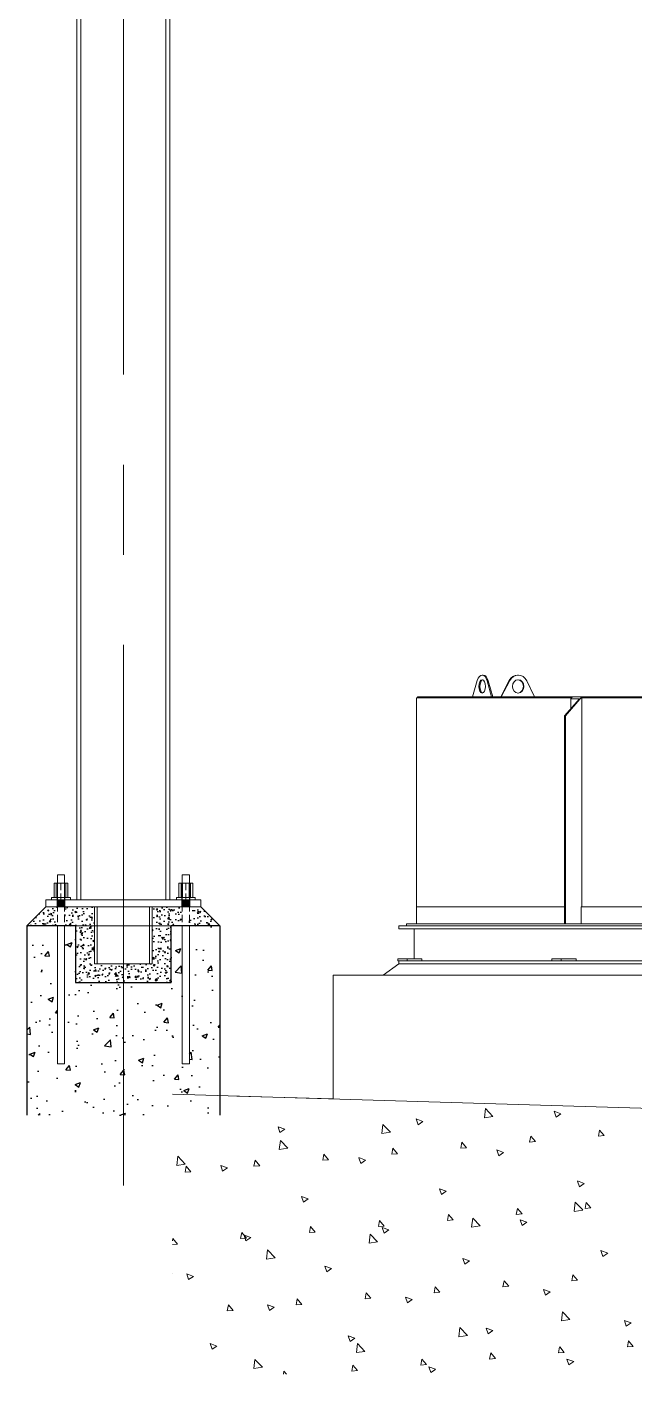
# Model space of a CAD drawing. Header units: metres. Extents: x 0 to 63075, y 0 to 44550.
# Drawn here: x 38770 to 40375, y 28698 to 32258 of the extents above; entities that cross this region are included whole.
import ezdxf

# ---------------------------------------------------------------- set-up
doc = ezdxf.new("R2010")
doc.units = ezdxf.units.M
doc.header["$LTSCALE"] = 75
doc.linetypes.add('CENTER2', pattern=[28.575, 19.05, -3.175, 3.175, -3.175])
doc.linetypes.add('DASHED2', pattern=[0.375, 0.25, -0.125])
for name, color, linetype in [('SC1', 7, 'CENTER2'), ('SDM', 7, 'Continuous'), ('SL1', 8, 'Continuous')]:
    doc.layers.add(name, color=color, linetype=linetype)

# ---------------------------------------------------------------- blocks, each defined once
blk = doc.blocks.new('A$C5138bbe7')
at = {"layer": 'SL1'}
h = blk.add_hatch(dxfattribs=at)
h.set_pattern_fill('AR-CONC', color=8, scale=5)
h.set_pattern_definition([(50, (24884.895, -7905), (35.86301, -3.13761), [3.75, -41.25]), (355, (24884.895, -7905), (-6.93757, 37.60961), [3, -33]), (100.45144, (24887.883, -7905.262), (28.92544, 34.472), [3.18701, -35.0571]), (46.1842, (24884.895, -7895), (53.36207, -8.27596), [5.625, -61.875]), (96.63564, (24889.34, -7895.69), (46.7331, 48.70593), [4.78052, -52.5857]), (351.18416, (24884.895, -7895), (46.7331, 48.70593), [4.5, -49.5]), (21, (24889.895, -7897.5), (29.84535, -20.130945), [3.75, -41.25]), (326, (24889.895, -7897.5), (12.16577, 36.2575), [3, -33]), (71.45144, (24892.38, -7899.178), (42.01112, 16.12656), [3.18701, -35.0571]), (37.5, (24884.895, -7905), (0.607993, 16.644693), [0, -32.6, 0, -33.5, 0, -33.125]), (7.5, (24884.895, -7905), (13.153477, 19.720586), [0, -19.1, 0, -31.85, 0, -12.625]), (327.5, (24873.745, -7905), (26.691122, -1.127744), [0, -12.5, 0, -39, 0, -51.75]), (317.5, (24868.745, -7905), (29.15931, 5.00525), [0, -16.25, 0, -25.9, 0, -36.75])])
h.paths.add_polyline_path([(26690.2, 2351.7), (26537.2, 2351.7), (26537.2, 2501.7), (26458.2, 2501.7), (26458.2, 2451.7), (26487.2, 2451.7), (26487.2, 2301.7), (26740.2, 2301.7), (26740.2, 2451.7), (26769.2, 2451.7), (26769.2, 2501.7), (26690.2, 2501.7)])
h.paths.add_polyline_path([(26788.2, 2451.7), (26868.7, 2451.7), (26868.7, 2451.7), (26818.7, 2501.7), (26788.2, 2501.7)])
h.paths.add_polyline_path([(26358.7, 2451.7), (26439.2, 2451.7), (26439.2, 2501.7), (26408.7, 2501.7)])
for points in [[(26458.9, 2520.7), (26458.9, 2501.7), (26438.6, 2501.7), (26438.6, 2520.7)], [(26458.9, 2520.7), (26458.9, 2501.7), (26438.6, 2501.7), (26438.6, 2520.7)], [(26788.9, 2520.7), (26788.9, 2501.7), (26768.6, 2501.7), (26768.6, 2520.7)], [(26788.9, 2520.7), (26788.9, 2501.7), (26768.6, 2501.7), (26768.6, 2520.7)]]:
    blk.add_hatch(color=256, dxfattribs=at).paths.add_polyline_path(points, flags=17)
h = blk.add_hatch(dxfattribs=at)
h.set_pattern_fill('AR-CONC', color=8, scale=20)
h.set_pattern_definition([(50, (24884.9, -7905), (143.452, -12.5504), [15, -165]), (355, (24884.9, -7905), (-27.7503, 150.4384), [12, -132]), (100.4514, (24896.85, -7906.05), (115.7018, 137.888), [12.748, -140.2284]), (46.1842, (24884.9, -7865), (213.4483, -33.104), [22.5, -247.5]), (96.6356, (24902.68, -7867.76), (186.9324, 194.8237), [19.122, -210.3428]), (351.1842, (24884.9, -7865), (186.9324, 194.8237), [18, -198]), (21, (24904.9, -7875), (119.3814, -80.5238), [15, -165]), (326, (24904.9, -7875), (48.663, 145.03), [12, -132]), (71.4514, (24914.84, -7881.71), (168.0445, 64.5062), [12.748, -140.2284]), (37.5, (24884.895, -7905), (2.43197, 66.57877), [0, -130.4, 0, -134, 0, -132.5]), (7.5, (24884.895, -7905), (52.6139, 78.88234), [0, -76.4, 0, -127.4, 0, -50.5]), (327.5, (24840.295, -7905), (106.7645, -4.51097), [0, -50, 0, -156, 0, -207]), (317.5, (24820.29, -7905), (116.6372, 20.021), [0, -65, 0, -103.6, 0, -147])])
h.paths.add_polyline_path([(26788.2, 2086.7), (26774, 2086.7), (26769.2, 2086.7), (26769.2, 2451.7), (26740.2, 2451.7), (26740.2, 2301.7), (26487.2, 2301.7), (26487.2, 2451.7), (26458.2, 2451.7), (26458.2, 2086.7), (26444, 2086.7), (26439.2, 2086.7), (26439.2, 2451.7), (26358.7, 2451.7), (26358.7, 1951.7), (26868.7, 1951.7), (26868.7, 2451.7), (26788.2, 2451.7)])
at = {"layer": 'SL1', "lineweight": 0}
for p, q in [((26490.7, 9913), (26490.7, 2520.7)), ((26501.4, 9913), (26501.4, 2520.7)), ((26726, 2520.7), (26726, 9913)), ((26736.7, 9913), (26736.7, 2520.7)), ((26430.5, 2565), (26436.2, 2565)), ((26430.5, 2527), (26430.5, 2565)), ((26430.5, 2527), (26430.5, 2565)), ((26436.2, 2565), (26430.5, 2565)), ((26436.2, 2565), (26461.2, 2565)), ((26436.2, 2527), (26436.2, 2565)), ((26436.2, 2527), (26436.2, 2565)), ((26436.2, 2565), (26461.2, 2565)), ((26439.2, 2586.7), (26439.2, 2565)), ((26439.2, 2586.7), (26448.7, 2586.7)), ((26439.2, 2586.7), (26439.2, 2565)), ((26458.2, 2586.7), (26439.2, 2586.7)), ((26448.7, 2586.7), (26458.2, 2586.7)), ((26458.2, 2586.7), (26458.2, 2565)), ((26458.2, 2586.7), (26458.2, 2565)), ((26461.2, 2527), (26461.2, 2565)), ((26467, 2565), (26461.2, 2565)), ((26461.2, 2565), (26461.2, 2527)), ((26467, 2565), (26461.2, 2565)), ((26467, 2527), (26467, 2565)), ((26467, 2527), (26467, 2565)), ((26760.5, 2527), (26760.5, 2565)), ((26766.2, 2565), (26760.5, 2565)), ((26760.5, 2527), (26760.5, 2565)), ((26766.2, 2565), (26760.5, 2565)), ((26766.2, 2527), (26766.2, 2565)), ((26766.2, 2565), (26791.2, 2565)), ((26766.2, 2527), (26766.2, 2565)), ((26766.2, 2565), (26791.2, 2565)), ((26769.2, 2586.7), (26769.2, 2565)), ((26788.2, 2586.7), (26769.2, 2586.7)), ((26769.2, 2586.7), (26769.2, 2565)), ((26788.2, 2586.7), (26769.2, 2586.7)), ((26788.2, 2586.7), (26788.2, 2565)), ((26788.2, 2586.7), (26788.2, 2565)), ((26797, 2565), (26791.2, 2565)), ((26791.2, 2565), (26791.2, 2527)), ((26791.2, 2565), (26791.2, 2527)), ((26797, 2565), (26791.2, 2565)), ((26797, 2527), (26797, 2565)), ((26797, 2527), (26797, 2565)), ((26358.7, 2451.7), (26408.7, 2501.7)), ((26408.7, 2520.7), (26818.7, 2520.7)), ((26408.7, 2501.7), (26408.7, 2520.7)), ((26408.7, 2520.7), (26818.7, 2520.7)), ((26408.7, 2501.7), (26408.7, 2520.7)), ((26818.7, 2501.7), (26408.7, 2501.7)), ((26408.7, 2501.7), (26818.7, 2501.7)), ((26408.7, 2501.7), (26818.7, 2501.7)), ((26818.7, 2501.7), (26408.7, 2501.7)), ((26423.7, 2520.7), (26423.7, 2527)), ((26423.7, 2527), (26473.7, 2527)), ((26423.7, 2520.7), (26423.7, 2527)), ((26423.7, 2527), (26473.7, 2527)), ((26423.7, 2520.7), (26473.7, 2520.7)), ((26423.7, 2520.7), (26473.7, 2520.7)), ((26461.2, 2527), (26436.2, 2527)), ((26461.2, 2527), (26436.2, 2527)), ((26438.6, 2520.7), (26438.6, 2527)), ((26438.6, 2520.7), (26438.6, 2527)), ((26438.6, 2501.7), (26438.6, 2520.7)), ((26438.6, 2501.7), (26438.6, 2520.7)), ((26438.6, 2501.7), (26438.6, 2520.7)), ((26438.6, 2501.7), (26438.6, 2520.7)), ((26438.6, 2501.7), (26438.6, 2520.7)), ((26438.6, 2501.7), (26438.6, 2520.7)), ((26448.7, 2520.7), (26448.7, 2527)), ((26448.7, 2520.7), (26448.7, 2527)), ((26448.7, 2501.7), (26448.7, 2520.7)), ((26448.7, 2501.7), (26448.7, 2520.7)), ((26448.7, 2501.7), (26448.7, 2520.7)), ((26448.7, 2501.7), (26448.7, 2520.7)), ((26448.7, 2501.7), (26448.7, 2520.7)), ((26448.7, 2501.7), (26448.7, 2520.7)), ((26458.9, 2520.7), (26458.9, 2527)), ((26458.9, 2520.7), (26458.9, 2527)), ((26458.9, 2501.7), (26458.9, 2520.7)), ((26458.9, 2501.7), (26458.9, 2520.7)), ((26458.9, 2501.7), (26458.9, 2520.7)), ((26458.9, 2501.7), (26458.9, 2520.7)), ((26458.9, 2501.7), (26458.9, 2520.7)), ((26458.9, 2501.7), (26458.9, 2520.7)), ((26473.7, 2520.7), (26473.7, 2527)), ((26473.7, 2520.7), (26473.7, 2527)), ((26501.4, 2520.7), (26490.7, 2520.7)), ((26537.2, 2501.7), (26537.2, 2351.7)), ((26544.3, 2501.7), (26544.3, 2351.7)), ((26683.1, 2351.7), (26683.1, 2501.7)), ((26690.2, 2351.7), (26690.2, 2501.7)), ((26736.7, 2520.7), (26726, 2520.7)), ((26753.7, 2520.7), (26753.7, 2527)), ((26753.7, 2527), (26803.7, 2527)), ((26753.7, 2520.7), (26753.7, 2527)), ((26753.7, 2527), (26803.7, 2527)), ((26753.7, 2520.7), (26803.7, 2520.7)), ((26753.7, 2520.7), (26803.7, 2520.7)), ((26791.2, 2527), (26766.2, 2527)), ((26791.2, 2527), (26766.2, 2527)), ((26768.6, 2520.7), (26768.6, 2527)), ((26768.6, 2520.7), (26768.6, 2527)), ((26768.6, 2501.7), (26768.6, 2520.7)), ((26768.6, 2501.7), (26768.6, 2520.7)), ((26768.6, 2501.7), (26768.6, 2520.7)), ((26768.6, 2501.7), (26768.6, 2520.7)), ((26768.6, 2501.7), (26768.6, 2520.7)), ((26768.6, 2501.7), (26768.6, 2520.7)), ((26778.7, 2520.7), (26778.7, 2527)), ((26778.7, 2520.7), (26778.7, 2527)), ((26778.7, 2501.7), (26778.7, 2520.7)), ((26778.7, 2501.7), (26778.7, 2520.7)), ((26778.7, 2501.7), (26778.7, 2520.7)), ((26778.7, 2501.7), (26778.7, 2520.7)), ((26778.7, 2501.7), (26778.7, 2520.7)), ((26778.7, 2501.7), (26778.7, 2520.7)), ((26788.9, 2520.7), (26788.9, 2527)), ((26788.9, 2520.7), (26788.9, 2527)), ((26788.9, 2501.7), (26788.9, 2520.7)), ((26788.9, 2501.7), (26788.9, 2520.7)), ((26788.9, 2501.7), (26788.9, 2520.7)), ((26788.9, 2501.7), (26788.9, 2520.7)), ((26788.9, 2501.7), (26788.9, 2520.7)), ((26788.9, 2501.7), (26788.9, 2520.7)), ((26803.7, 2520.7), (26803.7, 2527)), ((26803.7, 2520.7), (26803.7, 2527)), ((26818.7, 2520.7), (26818.7, 2501.7)), ((26818.7, 2520.7), (26818.7, 2501.7)), ((26818.7, 2501.7), (26868.7, 2451.7)), ((26868.7, 2451.7), (26358.7, 2451.7)), ((26439.2, 2451.7), (26439.2, 2086.7)), ((26439.2, 2451.7), (26439.2, 2086.7)), ((26458.2, 2451.7), (26458.2, 2086.7)), ((26458.2, 2451.7), (26458.2, 2086.7)), ((26537.2, 2451.7), (26537.2, 2351.7)), ((26544.3, 2451.7), (26544.3, 2351.7)), ((26683.1, 2451.7), (26683.1, 2351.7)), ((26690.2, 2351.7), (26690.2, 2451.7)), ((26769.2, 2451.7), (26769.2, 2086.7)), ((26769.2, 2451.7), (26769.2, 2086.7)), ((26788.2, 2451.7), (26788.2, 2086.7)), ((26788.2, 2451.7), (26788.2, 2086.7)), ((26537.2, 2351.7), (26690.2, 2351.7)), ((26537.2, 2351.7), (26690.2, 2351.7)), ((26439.2, 2086.7), (26458.2, 2086.7)), ((26439.2, 2086.7), (26444, 2086.7)), ((26458.2, 2086.7), (26444, 2086.7)), ((26769.2, 2086.7), (26774, 2086.7)), ((26769.2, 2086.7), (26774, 2086.7)), ((26788.2, 2086.7), (26774, 2086.7)), ((26788.2, 2086.7), (26774, 2086.7))]:
    blk.add_line(p, q, dxfattribs=at)
at = {"layer": 'SL1', "linetype": 'Continuous', "lineweight": 0, "extrusion": (-6.89019e-16, 1, 0)}
for p, q in [((27536.4, 3056.7), (27549.3, 3100)), ((27565, 3114.7), (27562.2, 3114.7)), ((27575.3, 3099.3), (27587.2, 3056.7)), ((27578.1, 3099.3), (27590, 3056.7)), ((27633.5, 3100), (27611.1, 3056.7)), ((27635.1, 3100), (27612.7, 3056.7)), ((27657.4, 3114.7), (27655.8, 3114.7)), ((27700.7, 3056.7), (27680.1, 3099.3)), ((27388.3, 2501.7), (27388.3, 3054.7)), ((27388.3, 3054.7), (27799.2, 3054.7)), ((28388.8, 3056.7), (27391, 3056.7)), ((27391, 3054.7), (27391, 3056.7)), ((27529.1, 3056.7), (27442.6, 3056.7)), ((27442.6, 3056.7), (27442.6, 3056.7)), ((27529.1, 3056.7), (27529.1, 3056.7)), ((27612.7, 3056.7), (27611.1, 3056.7)), ((27780.2, 3006.7), (27819.1, 3051.7)), ((27826, 3056.7), (27782.7, 3006.7)), ((27801, 3056.7), (27796.6, 3051.7)), ((27796.6, 3025.7), (27796.6, 3051.7)), ((27819.1, 3051.7), (27796.6, 3051.7)), ((27826, 2501.7), (27826, 3056.7)), ((28391.5, 3054.7), (27826, 3054.7)), ((27780.2, 2456.7), (27780.2, 3006.7)), ((27782.7, 3006.7), (27780.2, 3006.7)), ((27782.7, 2456.7), (27782.7, 3006.7)), ((27780.2, 2501.7), (27388.1, 2501.7)), ((27388.1, 2501.7), (27388.1, 2456.7)), ((27823.4, 2501.7), (28236.7, 2501.7)), ((27823.4, 2501.7), (27823.4, 2456.7)), ((27341.6, 2451.7), (28238.3, 2451.7)), ((27341.6, 2443.7), (27341.6, 2451.7)), ((28232.3, 2443.7), (27341.6, 2443.7)), ((27362.1, 2451.7), (27362.1, 2456.7)), ((27362.1, 2456.7), (28233.2, 2456.7)), ((27382.3, 2364.7), (27382.3, 2443.7)), ((27341.6, 2351.7), (27300.6, 2321.7)), ((27338.9, 2359.7), (27338.9, 2364.7)), ((27402.9, 2364.7), (27338.9, 2364.7)), ((27338.9, 2359.7), (28232.3, 2359.7)), ((27341.6, 2351.7), (27341.6, 2359.7)), ((28278.2, 2351.7), (27341.6, 2351.7)), ((27363.9, 2359.7), (27363.9, 2364.7)), ((27402.9, 2359.7), (27402.9, 2364.7)), ((27746.4, 2359.7), (27746.4, 2364.7)), ((27810.4, 2364.7), (27746.4, 2364.7)), ((27771.4, 2359.7), (27771.4, 2364.7)), ((27810.4, 2359.7), (27810.4, 2364.7)), ((27167.8, 2321.7), (29207.6, 2321.7)), ((27167.8, 1994.3), (27167.8, 2321.7)), ((26743.2, 2006.9), (31564.3, 1864.4)), ((26914, 2001.8), (27167.8, 1994.3))]:
    blk.add_line(p, q, dxfattribs=at)
at = {"layer": 'SL1', "linetype": 'DASHED2', "lineweight": 0}
for p, q in [((26461.2, 2565), (26436.2, 2565)), ((26436.2, 2565), (26461.2, 2565)), ((26436.2, 2565), (26461.2, 2565)), ((26461.2, 2565), (26436.2, 2565)), ((26439.1, 2527), (26439.1, 2565)), ((26439.1, 2527), (26439.1, 2565)), ((26439.2, 2586.7), (26448.7, 2586.7)), ((26439.2, 2565), (26439.2, 2451.7)), ((26439.2, 2565), (26439.2, 2451.7)), ((26439.6, 2527), (26439.6, 2565)), ((26439.6, 2527), (26439.6, 2565)), ((26439.6, 2565), (26439.6, 2527)), ((26439.6, 2527), (26439.6, 2565)), ((26439.6, 2527), (26439.6, 2565)), ((26439.6, 2565), (26439.6, 2527)), ((26448.7, 2586.7), (26440.5, 2586.7)), ((26448.7, 2565), (26448.7, 2527)), ((26448.7, 2565), (26448.7, 2527)), ((26457.9, 2527), (26457.9, 2565)), ((26457.9, 2527), (26457.9, 2565)), ((26457.9, 2565), (26457.9, 2527)), ((26457.9, 2527), (26457.9, 2565)), ((26457.9, 2527), (26457.9, 2565)), ((26457.9, 2565), (26457.9, 2527)), ((26458.2, 2565), (26458.2, 2451.7)), ((26458.2, 2565), (26458.2, 2451.7)), ((26458.4, 2527), (26458.4, 2565)), ((26458.4, 2527), (26458.4, 2565)), ((26791.2, 2565), (26766.2, 2565)), ((26766.2, 2565), (26791.2, 2565)), ((26766.2, 2565), (26791.2, 2565)), ((26791.2, 2565), (26766.2, 2565)), ((26769.1, 2527), (26769.1, 2565)), ((26769.1, 2527), (26769.1, 2565)), ((26769.2, 2586.7), (26778.7, 2586.7)), ((26769.2, 2586.7), (26778.7, 2586.7)), ((26769.2, 2565), (26769.2, 2451.7)), ((26769.2, 2565), (26769.2, 2451.7)), ((26769.6, 2565), (26769.6, 2527)), ((26769.6, 2527), (26769.6, 2565)), ((26769.6, 2527), (26769.6, 2565)), ((26769.6, 2527), (26769.6, 2565)), ((26769.6, 2527), (26769.6, 2565)), ((26769.6, 2565), (26769.6, 2527)), ((26778.7, 2565), (26778.7, 2527)), ((26778.7, 2565), (26778.7, 2527)), ((26787.9, 2565), (26787.9, 2527)), ((26787.9, 2527), (26787.9, 2565)), ((26787.9, 2527), (26787.9, 2565)), ((26787.9, 2527), (26787.9, 2565)), ((26787.9, 2527), (26787.9, 2565)), ((26787.9, 2565), (26787.9, 2527)), ((26788.2, 2565), (26788.2, 2451.7)), ((26788.2, 2565), (26788.2, 2451.7)), ((26788.4, 2527), (26788.4, 2565)), ((26788.4, 2527), (26788.4, 2565)), ((26473.7, 2527), (26423.7, 2527)), ((26423.7, 2520.7), (26423.7, 2527)), ((26423.7, 2520.7), (26423.7, 2527)), ((26473.7, 2527), (26423.7, 2527)), ((26473.7, 2527), (26423.7, 2527)), ((26423.7, 2520.7), (26423.7, 2527)), ((26423.7, 2520.7), (26423.7, 2527)), ((26473.7, 2527), (26423.7, 2527)), ((26473.7, 2520.7), (26423.7, 2520.7)), ((26473.7, 2520.7), (26423.7, 2520.7)), ((26473.7, 2520.7), (26423.7, 2520.7)), ((26473.7, 2520.7), (26423.7, 2520.7)), ((26430.5, 2527), (26467, 2527)), ((26467, 2527), (26430.5, 2527)), ((26436.2, 2527), (26461.2, 2527)), ((26461.2, 2527), (26436.2, 2527)), ((26473.7, 2520.7), (26473.7, 2527)), ((26473.7, 2520.7), (26473.7, 2527)), ((26473.7, 2520.7), (26473.7, 2527)), ((26473.7, 2520.7), (26473.7, 2527)), ((26726, 2520.7), (26501.4, 2520.7)), ((26537.2, 2501.7), (26690.2, 2501.7)), ((26537.2, 2501.7), (26537.2, 2451.7)), ((26544.3, 2501.7), (26544.3, 2351.7)), ((26683.1, 2501.7), (26683.1, 2451.7)), ((26690.2, 2501.7), (26690.2, 2351.7)), ((26753.7, 2520.7), (26753.7, 2527)), ((26803.7, 2527), (26753.7, 2527)), ((26803.7, 2527), (26753.7, 2527)), ((26753.7, 2520.7), (26753.7, 2527)), ((26803.7, 2527), (26753.7, 2527)), ((26753.7, 2520.7), (26753.7, 2527)), ((26753.7, 2520.7), (26753.7, 2527)), ((26803.7, 2527), (26753.7, 2527)), ((26803.7, 2520.7), (26753.7, 2520.7)), ((26803.7, 2520.7), (26753.7, 2520.7)), ((26803.7, 2520.7), (26753.7, 2520.7)), ((26803.7, 2520.7), (26753.7, 2520.7)), ((26797, 2527), (26760.5, 2527)), ((26797, 2527), (26760.5, 2527)), ((26791.2, 2527), (26766.2, 2527)), ((26791.2, 2527), (26766.2, 2527)), ((26803.7, 2520.7), (26803.7, 2527)), ((26803.7, 2520.7), (26803.7, 2527)), ((26803.7, 2520.7), (26803.7, 2527)), ((26803.7, 2520.7), (26803.7, 2527)), ((26458.2, 2086.7), (26444, 2086.7)), ((26444, 2086.7), (26457, 2086.7)), ((26774, 2086.7), (26787, 2086.7)), ((26774, 2086.7), (26787, 2086.7))]:
    blk.add_line(p, q, dxfattribs=at)
at = {"layer": 'SL1', "color": 8}
for p, q in [((26358.7, 2451.7), (26408.7, 2501.7)), ((26818.7, 2501.7), (26868.7, 2451.7)), ((26487.2, 2451.7), (26358.7, 2451.7)), ((26358.7, 2451.7), (26358.7, 1951.7)), ((26487.2, 2451.7), (26487.2, 2301.7)), ((26740.2, 2301.7), (26740.2, 2451.7)), ((26868.7, 2451.7), (26740.2, 2451.7)), ((26868.7, 2451.7), (26868.7, 1951.7)), ((26487.2, 2301.7), (26740.2, 2301.7))]:
    blk.add_line(p, q, dxfattribs=at)
at = {"layer": 'SL1', "linetype": 'Continuous', "lineweight": 0}
for p, q in [((27568, 1944.7), (27570.8, 1968.8)), ((27590.6, 1948.2), (27570.8, 1968.8)), ((27770.3, 1954.8), (27752.5, 1961.7)), ((27757.7, 1946.3), (27752.6, 1961.6)), ((27296.9, 1902.6), (27299.7, 1926.8)), ((27319.5, 1906.1), (27299.7, 1926.8)), ((27405.3, 1934.5), (27387.5, 1941.3)), ((27392.7, 1925.9), (27387.5, 1941.3)), ((27405.3, 1934.5), (27392.7, 1925.9)), ((27590.6, 1948.2), (27568, 1944.7)), ((27770.3, 1954.8), (27757.7, 1946.3)), ((27040.3, 1914.1), (27022.5, 1921)), ((27027.6, 1905.6), (27022.5, 1921)), ((27040.3, 1914.1), (27027.6, 1905.6)), ((27319.5, 1906.1), (27296.9, 1902.6)), ((27687.5, 1880.1), (27690.5, 1896)), ((27702.8, 1881.4), (27690.5, 1896)), ((27869.7, 1896), (27872.6, 1911.9)), ((27884.9, 1897.3), (27869.8, 1896)), ((27884.9, 1897.3), (27872.7, 1911.9)), ((27025.8, 1860.6), (27028.6, 1884.7)), ((27048.4, 1864.1), (27025.8, 1860.6)), ((27048.4, 1864.1), (27028.6, 1884.7)), ((27323.2, 1848.2), (27326.1, 1864.1)), ((27338.4, 1849.5), (27326.1, 1864.1)), ((27505.3, 1864.1), (27508.3, 1880)), ((27520.6, 1865.4), (27505.4, 1864.1)), ((27520.6, 1865.4), (27508.3, 1880)), ((27618.7, 1852.6), (27600.9, 1859.4)), ((27606.1, 1844), (27600.9, 1859.4)), ((27618.7, 1852.5), (27606.1, 1844)), ((27702.8, 1881.4), (27687.6, 1880)), ((26754.7, 1818.5), (26757.6, 1842.7)), ((26777.3, 1822), (26754.8, 1818.5)), ((26777.3, 1822.1), (26757.6, 1842.7)), ((26776.6, 1800.4), (26779.5, 1816.3)), ((26791.8, 1801.7), (26779.6, 1816.3)), ((26888.7, 1811.9), (26870.9, 1818.7)), ((26876, 1803.3), (26870.9, 1818.7)), ((26958.8, 1816.3), (26961.7, 1832.2)), ((26974, 1817.6), (26958.8, 1816.3)), ((26974, 1817.6), (26961.8, 1832.2)), ((27141, 1832.2), (27143.9, 1848.2)), ((27156.2, 1833.6), (27141, 1832.2)), ((27156.2, 1833.6), (27144, 1848.2)), ((27253.7, 1832.2), (27235.9, 1839.1)), ((27241.1, 1823.7), (27235.9, 1839)), ((27253.7, 1832.2), (27241.1, 1823.7)), ((27338.4, 1849.5), (27323.2, 1848.2)), ((26791.8, 1801.7), (26776.6, 1800.4)), ((26888.7, 1811.9), (26876, 1803.3)), ((27467.1, 1750.3), (27449.3, 1757.1)), ((27454.5, 1741.8), (27449.3, 1757.1)), ((27467.1, 1750.3), (27454.5, 1741.8)), ((27832.1, 1770.6), (27814.3, 1777.5)), ((27819.5, 1762.1), (27814.4, 1777.4)), ((27832.1, 1770.6), (27819.5, 1762.1)), ((27102.1, 1730), (27084.3, 1736.8)), ((27089.4, 1721.4), (27084.3, 1736.8)), ((27102.1, 1729.9), (27089.4, 1721.4)), ((27805.4, 1697.3), (27808.2, 1721.4)), ((27828, 1700.8), (27808.2, 1721.4)), ((27834.5, 1704.9), (27837.4, 1720.9)), ((27849.7, 1706.3), (27837.4, 1720.9)), ((27470.1, 1673.1), (27473, 1689)), ((27485.3, 1674.4), (27470.1, 1673.1)), ((27485.3, 1674.4), (27473.1, 1689)), ((27534.3, 1655.2), (27537.1, 1679.3)), ((27556.9, 1658.7), (27537.1, 1679.3)), ((27652.3, 1689), (27655.2, 1704.9)), ((27667.5, 1690.3), (27652.3, 1689)), ((27667.5, 1690.3), (27655.3, 1704.9)), ((27680.5, 1668.4), (27662.7, 1675.2)), ((27667.9, 1659.8), (27662.7, 1675.2)), ((27828, 1700.7), (27805.4, 1697.2)), ((27849.7, 1706.3), (27834.5, 1704.9)), ((26923.5, 1625.2), (26926.5, 1641.2)), ((26938.8, 1626.6), (26926.5, 1641.2)), ((27105.7, 1641.2), (27108.7, 1657.1)), ((27121, 1642.5), (27105.8, 1641.2)), ((27121, 1642.5), (27108.7, 1657.1)), ((27287.9, 1657.1), (27290.9, 1673)), ((27303.1, 1658.4), (27288, 1657.1)), ((27303.1, 1658.4), (27290.9, 1673)), ((27315.5, 1648), (27297.7, 1654.9)), ((27302.9, 1639.5), (27297.7, 1654.8)), ((27315.5, 1648), (27302.9, 1639.5)), ((27556.9, 1658.7), (27534.3, 1655.2)), ((27680.5, 1668.4), (27667.9, 1659.8)), ((26743.2, 1619.2), (26744.3, 1625.2)), ((26756.6, 1610.6), (26743.2, 1609.5)), ((26756.6, 1610.6), (26744.3, 1625.2)), ((26938.8, 1626.6), (26923.6, 1625.2)), ((26950.5, 1627.7), (26932.7, 1634.5)), ((26937.8, 1619.2), (26932.7, 1634.5)), ((26950.5, 1627.7), (26937.8, 1619.2)), ((27263.2, 1613.2), (27266, 1637.3)), ((27285.8, 1616.7), (27263.2, 1613.1)), ((27285.8, 1616.7), (27266, 1637.3)), ((26992.2, 1571.1), (26995, 1595.2)), ((27014.7, 1574.6), (26992.2, 1571.1)), ((27014.8, 1574.6), (26995, 1595.2)), ((27528.9, 1566.1), (27511.1, 1572.9)), ((27516.3, 1557.6), (27511.1, 1572.9)), ((27893.9, 1586.5), (27876.1, 1593.3)), ((27881.3, 1577.9), (27876.2, 1593.3)), ((27893.9, 1586.4), (27881.3, 1577.9)), ((26743.7, 1532.6), (26743.2, 1533.1)), ((26743.7, 1532.6), (26743.2, 1532.5)), ((26798.8, 1525.4), (26781.1, 1532.3)), ((26786.2, 1516.9), (26781.1, 1532.2)), ((27163.9, 1545.8), (27146.1, 1552.6)), ((27151.2, 1537.2), (27146.1, 1552.6)), ((27163.9, 1545.8), (27151.2, 1537.2)), ((27528.9, 1566.1), (27516.3, 1557.6)), ((26798.8, 1525.4), (26786.2, 1516.9)), ((27434.9, 1482), (27437.8, 1497.9)), ((27450.1, 1483.3), (27437.8, 1497.9)), ((27617, 1497.9), (27620, 1513.9)), ((27632.3, 1499.3), (27617.1, 1497.9)), ((27632.3, 1499.3), (27620, 1513.9)), ((27799.2, 1513.9), (27802.2, 1529.8)), ((27814.4, 1515.2), (27799.3, 1513.9)), ((27814.4, 1515.2), (27802.2, 1529.8)), ((27070.5, 1450.1), (27073.4, 1466)), ((27085.7, 1451.4), (27073.5, 1466)), ((27252.7, 1466.1), (27255.6, 1482)), ((27267.9, 1467.4), (27252.7, 1466.1)), ((27267.9, 1467.4), (27255.6, 1482)), ((27377.3, 1463.8), (27359.5, 1470.7)), ((27364.7, 1455.3), (27359.5, 1470.7)), ((27377.3, 1463.8), (27364.7, 1455.3)), ((27450.1, 1483.3), (27434.9, 1482)), ((27742.3, 1484.2), (27724.5, 1491)), ((27729.7, 1475.6), (27724.5, 1491)), ((27742.3, 1484.2), (27729.7, 1475.6)), ((26888.3, 1434.2), (26891.2, 1450.1)), ((26903.5, 1435.5), (26888.3, 1434.2)), ((26903.5, 1435.5), (26891.3, 1450.1)), ((27012.3, 1443.5), (26994.5, 1450.3)), ((26999.6, 1435), (26994.5, 1450.3)), ((27012.3, 1443.5), (26999.6, 1435)), ((27085.7, 1451.4), (27070.5, 1450.1)), ((27771.7, 1407.8), (27774.5, 1431.9)), ((27794.3, 1411.3), (27774.5, 1431.9)), ((27500.6, 1365.7), (27503.4, 1389.9)), ((27523.2, 1369.2), (27503.5, 1389.9)), ((27590.7, 1381.9), (27572.9, 1388.8)), ((27578.1, 1373.4), (27572.9, 1388.7)), ((27794.3, 1411.3), (27771.7, 1407.8)), ((27955.7, 1402.3), (27937.9, 1409.1)), ((27943.1, 1393.7), (27938, 1409.1)), ((27955.7, 1402.2), (27943.1, 1393.7)), ((27225.7, 1361.6), (27207.9, 1368.4)), ((27213, 1353), (27207.9, 1368.4)), ((27225.7, 1361.6), (27213, 1353)), ((27523.2, 1369.2), (27500.6, 1365.7)), ((27590.7, 1381.9), (27578.1, 1373.4)), ((27946.2, 1338.8), (27949.1, 1354.7)), ((27961.4, 1340.1), (27949.1, 1354.7)), ((26860.6, 1341.2), (26842.9, 1348.1)), ((26848, 1332.7), (26842.9, 1348)), ((26860.7, 1341.2), (26848, 1332.7)), ((27229.6, 1323.7), (27232.4, 1347.8)), ((27252.2, 1327.2), (27229.6, 1323.7)), ((27252.2, 1327.2), (27232.4, 1347.8)), ((27581.8, 1306.9), (27584.7, 1322.8)), ((27597, 1308.2), (27584.8, 1322.8)), ((27764, 1322.8), (27766.9, 1338.7)), ((27779.2, 1324.1), (27764, 1322.8)), ((27779.2, 1324.1), (27767, 1338.7)), ((27961.4, 1340.1), (27946.2, 1338.8)), ((26958.5, 1281.7), (26961.3, 1305.8)), ((26981.1, 1285.1), (26958.5, 1281.6)), ((26981.1, 1285.2), (26961.3, 1305.8)), ((27217.4, 1275), (27220.4, 1290.9)), ((27232.7, 1276.3), (27220.4, 1290.9)), ((27399.6, 1290.9), (27402.6, 1306.9)), ((27414.8, 1292.3), (27399.7, 1290.9)), ((27414.8, 1292.3), (27402.6, 1306.9)), ((27439.1, 1279.7), (27421.3, 1286.5)), ((27426.5, 1271.1), (27421.3, 1286.5)), ((27597, 1308.2), (27581.8, 1306.9)), ((27804.1, 1300), (27786.3, 1306.8)), ((27791.5, 1291.5), (27786.3, 1306.8)), ((27804.1, 1300), (27791.5, 1291.5)), ((27036.7, 1267.1), (27038.2, 1275)), ((27044.8, 1267.1), (27038.2, 1275)), ((27232.7, 1276.3), (27217.5, 1275)), ((27439.1, 1279.6), (27426.5, 1271.1))]:
    blk.add_line(p, q, dxfattribs=at)
at = {"layer": 'SL1', "linetype": 'Continuous', "lineweight": 0, "extrusion": (0, 0, -1)}
for centre, major_axis, start_param, end_param in [((27562.2, 3084.7), (0, 30), -1.033237, 1.061158), ((27562.2, 3084.7), (0, 17.5), -1.570796, 1.570796), ((27565, 3084.7), (0, 17.5), -1.570796, -0.157776), ((27565, 3084.7), (0, 30), 0, 1.061158), ((27562.2, 3084.7), (0, -17.5), -1.570796, 1.570796), ((27565, 3084.7), (0, -17.5), 0.157776, 1.570796)]:
    blk.add_ellipse(centre, major_axis=major_axis, ratio=0.5, start_param=start_param, end_param=end_param, dxfattribs=at)
at = {"layer": 'SL1', "linetype": 'Continuous', "lineweight": 0}
for centre, major_axis, start_param, end_param in [((27655.8, 3084.7), (0, 30), 0, 1.033237), ((27657.4, 3084.7), (0, 30), -1.061158, 1.033237), ((27657.4, 3084.7), (0, 17.5), -1.570796, 1.570796), ((27655.8, 3084.7), (0, 17.5), -1.570796, -0.052398), ((27657.4, 3084.7), (0, -17.5), -1.570796, 1.570796), ((27655.8, 3084.7), (0, -17.5), 0.052398, 1.570796)]:
    blk.add_ellipse(centre, major_axis=major_axis, ratio=0.866025, start_param=start_param, end_param=end_param, dxfattribs=at)

msp = doc.modelspace()

# ---------------------------------------------------------------- linework, layer by layer
at = {"layer": 'SC1', "lineweight": 0}
msp.add_line((39025, 29196.2), (39025, 40342.3), dxfattribs=at)

# ---------------------------------------------------------------- block references
at = {"layer": 'SDM'}
msp.add_blockref('A$C5138bbe7', (12411.3, 27430.5), dxfattribs=at)

doc.saveas('drawing.dxf')
